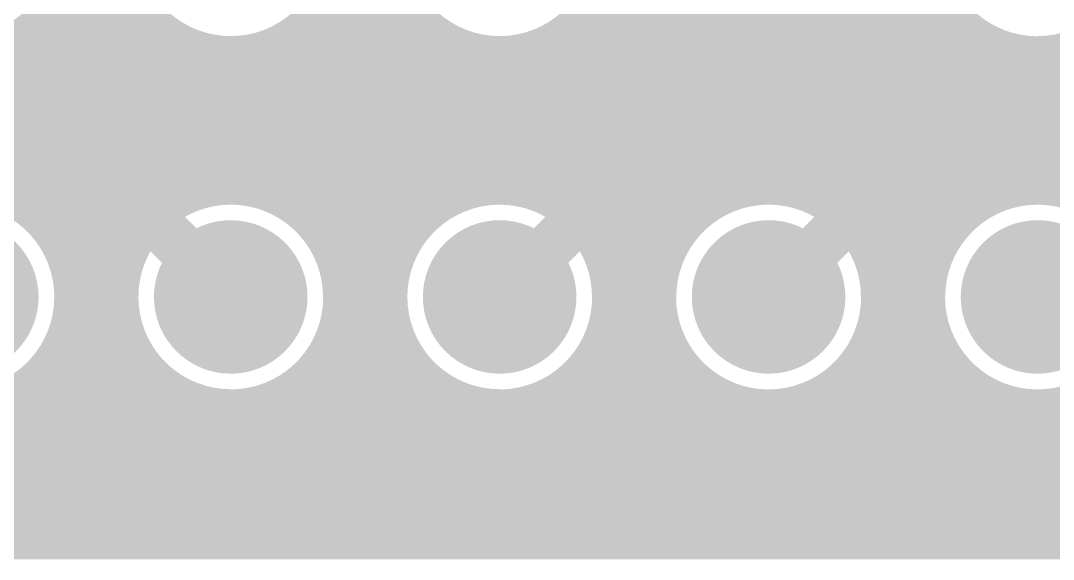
# Model space of a CAD drawing. Extents: x -5 to 208, y -5 to 206.
# Drawn here: x 116.48 to 129.92, y 121.29 to 128.3 of the extents above; entities that cross this region are included whole.
import ezdxf

# ---------------------------------------------------------------- set-up
doc = ezdxf.new("R2010")
doc.units = 0
doc.header["$MEASUREMENT"] = 0
doc.layers.get('0').update_dxf_attribs({"linetype": 'CONTINUOUS'})
for name, color, linetype in [('22-301-0_BOT', 7, 'CONTINUOUS'), ('22-301-0_DRD', 7, 'CONTINUOUS'), ('22-301-0_IN1', 1, 'CONTINUOUS'), ('22-301-0_IN2', 4, 'CONTINUOUS'), ('22-301-0_SMB', 3, 'CONTINUOUS'), ('22-301-0_SMT', 5, 'CONTINUOUS'), ('22-301-0_SST', 10, 'CONTINUOUS'), ('22-301-0_TOP', 14, 'CONTINUOUS'), ('THRUHOLE_TAP', 11, 'CONTINUOUS')]:
    doc.layers.add(name, color=color, linetype=linetype)

# ---------------------------------------------------------------- blocks, each defined once
blk = doc.blocks.new('ROUND_28')
at = {"const_width": 0.99949}
blk.add_lwpolyline([(-0.499744, 0, 1), (0.499744, 0, 1)], format="xyb", close=True, dxfattribs=at)
blk = doc.blocks.new('ROUND_80')
at = {"const_width": 0.54991}
blk.add_lwpolyline([(-0.274954, 0, 1), (0.274954, 0, 1)], format="xyb", close=True, dxfattribs=at)

msp = doc.modelspace()

# ---------------------------------------------------------------- linework, layer by layer
at = {"layer": '22-301-0_DRD', "const_width": 0.254}
for points in [[(118.57482, 125.3363), (118.57482, 124.0663)], [(119.84482, 125.3363), (118.57482, 125.3363)], [(119.84482, 125.3363), (118.57482, 124.0663)], [(119.84482, 124.0663), (118.57482, 125.3363)], [(119.84482, 124.0663), (119.84482, 125.3363)], [(122.07494, 125.3363), (122.07494, 124.0663)], [(123.34494, 125.3363), (122.07494, 125.3363)], [(123.34494, 125.3363), (122.07494, 124.0663)], [(123.34494, 124.0663), (122.07494, 125.3363)], [(123.34494, 124.0663), (123.34494, 125.3363)], [(125.57506, 125.3363), (125.57506, 124.0663)], [(126.84506, 125.3363), (125.57506, 125.3363)], [(126.84506, 125.3363), (125.57506, 124.0663)], [(126.84506, 124.0663), (125.57506, 125.3363)], [(126.84506, 124.0663), (126.84506, 125.3363)], [(129.07518, 125.3363), (129.07518, 124.0663)], [(130.34518, 125.3363), (129.07518, 125.3363)], [(130.34518, 125.3363), (129.07518, 124.0663)], [(130.34518, 124.0663), (129.07518, 125.3363)], [(118.57482, 124.0663), (119.84482, 124.0663)], [(122.07494, 124.0663), (123.34494, 124.0663)], [(125.57506, 124.0663), (126.84506, 124.0663)], [(129.07518, 124.0663), (130.34518, 124.0663)]]:
    msp.add_lwpolyline(points, dxfattribs=at)
at = {"layer": '22-301-0_IN1', "const_width": 0.254}
for points in [[(124.206, 166.37), (124.206, 121.412)], [(124.4346, 166.37), (124.4346, 121.412)], [(124.6632, 166.37), (124.6632, 121.412)], [(124.8918, 166.37), (124.8918, 124.87656)], [(125.1204, 166.37), (125.1204, 125.4633)], [(125.349, 166.37), (125.349, 125.71222)], [(125.5776, 166.37), (125.5776, 125.8697)], [(125.8062, 166.37), (125.8062, 125.96622)], [(126.0348, 166.37), (126.0348, 126.01702)], [(126.2634, 166.37), (126.2634, 126.02718)], [(126.492, 166.37), (126.492, 125.99924)], [(126.7206, 166.37), (126.7206, 125.92812)], [(126.9492, 166.37), (126.9492, 125.80366)], [(128.3208, 166.37), (128.3208, 121.412)], [(120.5484, 137.82294), (120.5484, 121.412)], [(120.777, 137.67308), (120.777, 121.412)], [(121.2342, 137.65276), (121.2342, 121.412)], [(121.0056, 137.62228), (121.0056, 121.412)], [(127.1778, 135.76808), (127.1778, 125.61062)], [(128.0922, 135.76808), (128.0922, 121.412)], [(117.1194, 135.69188), (117.1194, 121.412)], [(117.8052, 135.67664), (117.8052, 121.412)], [(127.4064, 135.63092), (127.4064, 125.27788)], [(127.8636, 135.63092), (127.8636, 121.412)], [(117.348, 135.60298), (117.348, 121.412)], [(117.5766, 135.5979), (117.5766, 121.412)], [(127.635, 135.59028), (127.635, 121.412)], [(121.4628, 128.83896), (121.4628, 125.16104)], [(123.9774, 128.89738), (123.9774, 125.10008)], [(116.8908, 128.68656), (116.8908, 125.3109)], [(118.0338, 128.67894), (118.0338, 125.31852)], [(128.5494, 128.651), (128.5494, 125.349)], [(120.3198, 128.56718), (120.3198, 125.43028)], [(116.6622, 128.3716), (116.6622, 125.6284)], [(118.2624, 128.36652), (118.2624, 125.63348)], [(121.6914, 128.44526), (121.6914, 125.55474)], [(123.7488, 128.47066), (123.7488, 125.52934)], [(118.36908, 128.27), (116.55044, 128.27)], [(121.8692, 128.27), (120.05056, 128.27)], [(120.0912, 128.30302), (120.0912, 125.69444)], [(121.92, 128.22936), (121.92, 125.7681)], [(123.5202, 128.2446), (123.5202, 125.75286)], [(128.8669, 128.27), (123.55068, 128.27)], [(128.778, 128.35128), (128.778, 125.64872)], [(116.4336, 128.18364), (116.4336, 125.81636)], [(118.491, 128.1811), (118.491, 125.8189)], [(119.8626, 128.14046), (119.8626, 125.857)], [(122.1486, 128.09474), (122.1486, 125.90526)], [(123.2916, 128.1049), (123.2916, 125.8951)], [(129.0066, 128.17094), (129.0066, 125.82906)], [(118.78056, 128.0414), (116.13896, 128.0414)], [(118.7196, 128.06426), (118.7196, 125.93574)], [(118.9482, 127.99568), (118.9482, 126.00432)], [(119.1768, 127.97028), (119.1768, 126.02972)], [(119.4054, 127.98552), (119.4054, 126.01448)], [(119.634, 128.03886), (119.634, 125.9586)], [(122.28068, 128.0414), (119.63908, 128.0414)], [(122.3772, 128.01092), (122.3772, 125.98654)], [(122.6058, 127.97282), (122.6058, 126.02464)], [(122.8344, 127.97536), (122.8344, 126.02464)], [(123.063, 128.01854), (123.063, 125.98146)], [(129.28092, 128.0414), (123.1392, 128.0414)], [(129.2352, 128.05664), (129.2352, 125.94082)], [(129.4638, 127.99314), (129.4638, 126.00686)], [(129.6924, 127.97028), (129.6924, 126.02972)], [(129.921, 127.98806), (129.921, 126.01194)], [(203.53528, 127.8128), (80.645, 127.8128)], [(203.30668, 127.5842), (80.645, 127.5842)], [(203.07808, 127.3556), (80.645, 127.3556)], [(202.84948, 127.127), (80.645, 127.127)], [(201.19594, 126.8984), (95.74276, 126.8984)], [(200.787, 126.6698), (96.1517, 126.6698)], [(193.9163, 126.4412), (96.42094, 126.4412)], [(193.9163, 126.2126), (96.61652, 126.2126)], [(118.86438, 125.984), (116.05514, 125.984)], [(122.3645, 125.984), (119.55526, 125.984)], [(125.86208, 125.984), (123.05538, 125.984)], [(129.3622, 125.984), (126.5555, 125.984)], [(118.39956, 125.7554), (116.51996, 125.7554)], [(121.89968, 125.7554), (120.01754, 125.7554)], [(125.3998, 125.7554), (123.51766, 125.7554)], [(128.89992, 125.7554), (127.01778, 125.7554)], [(118.16842, 125.5268), (116.7511, 125.5268)], [(121.66854, 125.5268), (120.25122, 125.5268)], [(125.16866, 125.5268), (123.75134, 125.5268)], [(128.66878, 125.5268), (127.24892, 125.5268)], [(118.0211, 125.2982), (116.89842, 125.2982)], [(121.52122, 125.2982), (120.396, 125.2982)], [(125.02134, 125.2982), (123.89612, 125.2982)], [(128.52146, 125.2982), (127.39624, 125.2982)], [(117.9322, 125.0696), (116.98732, 125.0696)], [(121.43232, 125.0696), (120.48744, 125.0696)], [(124.93244, 125.0696), (123.98756, 125.0696)], [(128.43256, 125.0696), (127.48514, 125.0696)], [(117.88648, 124.841), (117.03304, 124.841)], [(121.3866, 124.841), (120.53062, 124.841)], [(124.88672, 124.841), (124.03074, 124.841)], [(128.38684, 124.841), (127.53086, 124.841)], [(117.88394, 124.6124), (117.03558, 124.6124)], [(121.38406, 124.6124), (120.5357, 124.6124)], [(124.88164, 124.6124), (124.03582, 124.6124)], [(128.38176, 124.6124), (127.53594, 124.6124)], [(124.8918, 124.5235), (124.8918, 121.412)], [(117.9195, 124.3838), (117.00002, 124.3838)], [(121.41962, 124.3838), (120.50014, 124.3838)], [(124.9172, 124.3838), (124.00026, 124.3838)], [(128.41732, 124.3838), (127.50038, 124.3838)], [(121.4628, 124.23902), (121.4628, 121.412)], [(123.9774, 124.29998), (123.9774, 121.412)], [(116.8908, 124.08916), (116.8908, 121.412)], [(117.99824, 124.1552), (116.92128, 124.1552)], [(118.0338, 124.08154), (118.0338, 121.412)], [(121.49836, 124.1552), (120.4214, 124.1552)], [(124.99594, 124.1552), (123.92152, 124.1552)], [(127.4064, 124.12218), (127.4064, 121.412)], [(128.49606, 124.1552), (127.42164, 124.1552)], [(118.12778, 123.9266), (116.79174, 123.9266)], [(121.6279, 123.9266), (120.28932, 123.9266)], [(120.3198, 123.96978), (120.3198, 121.412)], [(125.12802, 123.9266), (123.78944, 123.9266)], [(125.1204, 123.93676), (125.1204, 121.412)], [(128.62814, 123.9266), (127.28956, 123.9266)], [(128.5494, 124.05106), (128.5494, 121.412)], [(121.6914, 123.84532), (121.6914, 121.412)], [(123.7488, 123.87072), (123.7488, 121.412)], [(118.33606, 123.698), (116.58346, 123.698)], [(116.6622, 123.77166), (116.6622, 121.412)], [(118.2624, 123.76658), (118.2624, 121.412)], [(121.83618, 123.698), (120.08358, 123.698)], [(120.0912, 123.70562), (120.0912, 121.412)], [(125.3363, 123.698), (123.5837, 123.698)], [(125.349, 123.68784), (125.349, 121.412)], [(128.83642, 123.698), (127.08128, 123.698)], [(127.1778, 123.78944), (127.1778, 121.412)], [(128.778, 123.75134), (128.778, 121.412)], [(116.4336, 123.5837), (116.4336, 121.412)], [(118.491, 123.58116), (118.491, 121.412)], [(119.8626, 123.54306), (119.8626, 121.412)], [(121.92, 123.63196), (121.92, 121.412)], [(123.5202, 123.6472), (123.5202, 121.412)], [(125.5776, 123.53036), (125.5776, 121.412)], [(126.9492, 123.5964), (126.9492, 121.412)], [(129.0066, 123.571), (129.0066, 121.412)], [(118.7069, 123.4694), (116.21262, 123.4694)], [(118.7196, 123.46432), (118.7196, 121.412)], [(118.9482, 123.39574), (118.9482, 121.412)], [(119.634, 123.44146), (119.634, 121.412)], [(122.20702, 123.4694), (119.7102, 123.4694)], [(122.1486, 123.4948), (122.1486, 121.412)], [(122.3772, 123.41352), (122.3772, 121.412)], [(123.063, 123.4186), (123.063, 121.412)], [(125.70714, 123.4694), (123.21032, 123.4694)], [(123.2916, 123.50496), (123.2916, 121.412)], [(125.8062, 123.43384), (125.8062, 121.412)], [(126.492, 123.40082), (126.492, 121.412)], [(129.20726, 123.4694), (126.71044, 123.4694)], [(126.7206, 123.47194), (126.7206, 121.412)], [(129.2352, 123.45924), (129.2352, 121.412)], [(129.4638, 123.3932), (129.4638, 121.412)], [(129.921, 123.38812), (129.921, 121.412)], [(119.1768, 123.37034), (119.1768, 121.412)], [(119.4054, 123.38558), (119.4054, 121.412)], [(122.6058, 123.37542), (122.6058, 121.412)], [(122.8344, 123.37542), (122.8344, 121.412)], [(126.0348, 123.38304), (126.0348, 121.412)], [(126.2634, 123.37288), (126.2634, 121.412)], [(129.6924, 123.37034), (129.6924, 121.412)], [(163.93414, 123.2408), (114.78514, 123.2408)], [(163.76904, 123.0122), (114.95024, 123.0122)], [(163.67506, 122.7836), (115.04422, 122.7836)], [(163.63442, 122.555), (115.0874, 122.555)], [(163.6395, 122.3264), (115.07978, 122.3264)], [(163.69284, 122.0978), (115.02644, 122.0978)], [(163.8046, 121.8692), (114.91722, 121.8692)], [(163.99256, 121.6406), (114.72672, 121.6406)], [(164.36594, 121.412), (114.35334, 121.412)]]:
    msp.add_lwpolyline(points, dxfattribs=at)
for points in [[(115.7097, 127.97028, 0.4142136), (117.03812, 129.2987)], [(117.8814, 129.2987, 0.4142136), (119.20982, 127.97028)], [(119.20982, 127.97028, 0.4142136), (120.53824, 129.2987)], [(121.38152, 129.2987, 0.4142136), (122.70994, 127.97028)], [(122.70994, 127.97028, 0.4142136), (124.03836, 129.2987)], [(128.37922, 129.2987, 0.4142136), (129.71018, 127.96774)], [(129.71018, 127.97028, 0.4142136), (131.0386, 129.2987)], [(117.04066, 124.7013, 0.4142136), (115.7097, 126.03226)], [(119.20982, 126.02972, 0.4142136), (117.8814, 124.7013)], [(120.53824, 124.7013, 0.4142136), (119.20982, 126.02972)], [(122.70994, 126.02972, 0.4142136), (121.38152, 124.7013)], [(124.03836, 124.7013, 0.4142136), (122.70994, 126.02972)], [(126.21006, 126.02972, 0.4142136), (124.88164, 124.7013)], [(127.53848, 124.7013, 0.4142136), (126.21006, 126.02972)], [(129.71018, 126.02972, 0.4142136), (128.38176, 124.7013)], [(131.0386, 124.7013, 0.4142136), (129.71018, 126.02972)], [(115.7097, 123.37034, 0.4142136), (117.04066, 124.7013)], [(117.8814, 124.7013, 0.4142136), (119.20982, 123.37288)], [(119.20982, 123.37034, 0.4142136), (120.54078, 124.7013)], [(121.38152, 124.7013, 0.4142136), (122.70994, 123.37288)], [(122.70994, 123.37034, 0.4142136), (124.0409, 124.7013)], [(124.8791, 124.7013, 0.4142136), (126.21006, 123.37034)], [(126.21006, 123.37034, 0.4142136), (127.54102, 124.7013)], [(128.37922, 124.7013, 0.4142136), (129.71018, 123.37034)], [(129.71018, 123.37034, 0.4142136), (131.04114, 124.7013)]]:
    msp.add_lwpolyline(points, format="xyb", dxfattribs=at)
at = {"layer": '22-301-0_IN2', "const_width": 0.254}
for points in [[(124.206, 164.2618), (124.206, 121.539)], [(124.4346, 164.2618), (124.4346, 121.539)], [(124.6632, 164.2618), (124.6632, 121.539)], [(124.8918, 164.2618), (124.8918, 124.87656)], [(125.1204, 164.2618), (125.1204, 125.4633)], [(125.349, 164.2618), (125.349, 125.71222)], [(125.5776, 164.2618), (125.5776, 125.8697)], [(125.8062, 164.2618), (125.8062, 125.96622)], [(126.0348, 164.2618), (126.0348, 126.01702)], [(126.2634, 164.2618), (126.2634, 126.02718)], [(126.492, 164.2618), (126.492, 125.99924)], [(126.7206, 164.2618), (126.7206, 125.92812)], [(126.9492, 164.2618), (126.9492, 125.80366)], [(128.3208, 164.2618), (128.3208, 121.539)], [(120.5484, 137.82294), (120.5484, 121.539)], [(120.777, 137.67308), (120.777, 121.539)], [(121.2342, 137.65276), (121.2342, 121.539)], [(121.0056, 137.62228), (121.0056, 121.539)], [(127.1778, 135.76808), (127.1778, 125.61062)], [(128.0922, 135.76808), (128.0922, 121.539)], [(117.1194, 135.69188), (117.1194, 121.539)], [(117.8052, 135.67664), (117.8052, 121.539)], [(127.4064, 135.63092), (127.4064, 125.27788)], [(127.8636, 135.63092), (127.8636, 121.539)], [(117.348, 135.60298), (117.348, 121.539)], [(117.5766, 135.5979), (117.5766, 121.539)], [(127.635, 135.59028), (127.635, 121.539)], [(121.4628, 128.83896), (121.4628, 125.16104)], [(123.9774, 128.89738), (123.9774, 125.10008)], [(116.8908, 128.68656), (116.8908, 125.3109)], [(118.0338, 128.67894), (118.0338, 125.31852)], [(128.5494, 128.651), (128.5494, 125.349)], [(120.3198, 128.56718), (120.3198, 125.43028)], [(116.6622, 128.3716), (116.6622, 125.6284)], [(118.2624, 128.36652), (118.2624, 125.63348)], [(121.6914, 128.44526), (121.6914, 125.55474)], [(123.7488, 128.47066), (123.7488, 125.52934)], [(118.31066, 128.3208), (116.60886, 128.3208)], [(120.0912, 128.30302), (120.0912, 125.69444)], [(121.81078, 128.3208), (120.10898, 128.3208)], [(121.92, 128.22936), (121.92, 125.7681)], [(123.5202, 128.2446), (123.5202, 125.75286)], [(128.80848, 128.3208), (123.6091, 128.3208)], [(128.778, 128.35128), (128.778, 125.64872)], [(118.65356, 128.0922), (116.26596, 128.0922)], [(116.4336, 128.18364), (116.4336, 125.81636)], [(118.491, 128.1811), (118.491, 125.8189)], [(122.15368, 128.0922), (119.76608, 128.0922)], [(119.8626, 128.14046), (119.8626, 125.857)], [(122.1486, 128.09474), (122.1486, 125.90526)], [(129.15392, 128.0922), (123.2662, 128.0922)], [(123.2916, 128.1049), (123.2916, 125.8951)], [(129.0066, 128.17094), (129.0066, 125.82906)], [(118.7196, 128.06426), (118.7196, 125.93574)], [(118.9482, 127.99568), (118.9482, 126.00432)], [(119.1768, 127.97028), (119.1768, 126.02972)], [(119.4054, 127.98552), (119.4054, 126.01448)], [(119.634, 128.03886), (119.634, 125.9586)], [(122.3772, 128.01092), (122.3772, 125.98654)], [(122.6058, 127.97282), (122.6058, 126.02464)], [(122.8344, 127.97536), (122.8344, 126.02464)], [(123.063, 128.01854), (123.063, 125.98146)], [(129.2352, 128.05664), (129.2352, 125.94082)], [(129.4638, 127.99314), (129.4638, 126.00686)], [(129.6924, 127.97028), (129.6924, 126.02972)], [(129.921, 127.98806), (129.921, 126.01194)], [(204.47, 127.8636), (80.8482, 127.8636)], [(204.47, 127.635), (80.8482, 127.635)], [(204.47, 127.4064), (80.8482, 127.4064)], [(204.47, 127.1778), (80.8482, 127.1778)], [(201.32802, 126.9492), (95.61068, 126.9492)], [(200.86066, 126.7206), (96.07804, 126.7206)], [(200.5711, 126.492), (96.3676, 126.492)], [(200.36282, 126.2634), (96.57588, 126.2634)], [(200.20534, 126.0348), (96.73336, 126.0348)], [(118.47068, 125.8062), (116.44884, 125.8062)], [(121.9708, 125.8062), (119.94642, 125.8062)], [(125.47092, 125.8062), (123.44654, 125.8062)], [(128.97104, 125.8062), (126.94666, 125.8062)], [(118.2116, 125.5776), (116.70792, 125.5776)], [(121.71172, 125.5776), (120.20804, 125.5776)], [(125.2093, 125.5776), (123.70816, 125.5776)], [(128.70942, 125.5776), (127.20828, 125.5776)], [(118.04904, 125.349), (116.87048, 125.349)], [(121.54916, 125.349), (120.3706, 125.349)], [(125.04928, 125.349), (123.87072, 125.349)], [(128.5494, 125.349), (127.3683, 125.349)], [(117.94744, 125.1204), (116.97208, 125.1204)], [(121.44756, 125.1204), (120.46966, 125.1204)], [(124.94768, 125.1204), (123.96978, 125.1204)], [(128.4478, 125.1204), (127.4699, 125.1204)], [(117.8941, 124.8918), (117.02542, 124.8918)], [(121.39422, 124.8918), (120.52554, 124.8918)], [(124.89434, 124.8918), (124.02566, 124.8918)], [(128.39446, 124.8918), (127.52324, 124.8918)], [(117.8814, 124.6632), (117.03812, 124.6632)], [(121.38152, 124.6632), (120.53824, 124.6632)], [(124.8791, 124.6632), (124.03836, 124.6632)], [(128.37922, 124.6632), (127.53848, 124.6632)], [(124.8918, 124.5235), (124.8918, 121.539)], [(117.9068, 124.4346), (117.01272, 124.4346)], [(121.40692, 124.4346), (120.51284, 124.4346)], [(124.90704, 124.4346), (124.01296, 124.4346)], [(128.40716, 124.4346), (127.51054, 124.4346)], [(117.97538, 124.206), (116.94414, 124.206)], [(121.4755, 124.206), (120.44426, 124.206)], [(121.4628, 124.23902), (121.4628, 121.539)], [(124.97562, 124.206), (123.94438, 124.206)], [(123.9774, 124.29998), (123.9774, 121.539)], [(128.47574, 124.206), (127.44196, 124.206)], [(116.8908, 124.08916), (116.8908, 121.539)], [(118.0338, 124.08154), (118.0338, 121.539)], [(127.4064, 124.12218), (127.4064, 121.539)], [(118.09476, 123.9774), (116.82476, 123.9774)], [(120.3198, 123.96978), (120.3198, 121.539)], [(121.59488, 123.9774), (120.32488, 123.9774)], [(125.09246, 123.9774), (123.825, 123.9774)], [(125.1204, 123.93676), (125.1204, 121.539)], [(128.59258, 123.9774), (127.32512, 123.9774)], [(128.5494, 124.05106), (128.5494, 121.539)], [(121.6914, 123.84532), (121.6914, 121.539)], [(123.7488, 123.87072), (123.7488, 121.539)], [(118.28018, 123.7488), (116.63934, 123.7488)], [(116.6622, 123.77166), (116.6622, 121.539)], [(118.2624, 123.76658), (118.2624, 121.539)], [(120.0912, 123.70562), (120.0912, 121.539)], [(121.7803, 123.7488), (120.13692, 123.7488)], [(125.28042, 123.7488), (123.63704, 123.7488)], [(125.349, 123.68784), (125.349, 121.539)], [(128.78054, 123.7488), (127.13716, 123.7488)], [(127.1778, 123.78944), (127.1778, 121.539)], [(128.778, 123.75134), (128.778, 121.539)], [(116.4336, 123.5837), (116.4336, 121.539)], [(118.491, 123.58116), (118.491, 121.539)], [(119.8626, 123.54306), (119.8626, 121.539)], [(121.92, 123.63196), (121.92, 121.539)], [(123.5202, 123.6472), (123.5202, 121.539)], [(125.5776, 123.53036), (125.5776, 121.539)], [(126.9492, 123.5964), (126.9492, 121.539)], [(129.0066, 123.571), (129.0066, 121.539)], [(118.59768, 123.5202), (116.32184, 123.5202)], [(118.7196, 123.46432), (118.7196, 121.539)], [(118.9482, 123.39574), (118.9482, 121.539)], [(119.634, 123.44146), (119.634, 121.539)], [(122.0978, 123.5202), (119.82196, 123.5202)], [(122.1486, 123.4948), (122.1486, 121.539)], [(122.3772, 123.41352), (122.3772, 121.539)], [(123.063, 123.4186), (123.063, 121.539)], [(123.2916, 123.50496), (123.2916, 121.539)], [(125.59792, 123.5202), (123.32208, 123.5202)], [(125.8062, 123.43384), (125.8062, 121.539)], [(126.492, 123.40082), (126.492, 121.539)], [(126.7206, 123.47194), (126.7206, 121.539)], [(129.09804, 123.5202), (126.81966, 123.5202)], [(129.2352, 123.45924), (129.2352, 121.539)], [(129.4638, 123.3932), (129.4638, 121.539)], [(129.921, 123.38812), (129.921, 121.539)], [(163.98494, 123.2916), (114.73434, 123.2916)], [(119.1768, 123.37034), (119.1768, 121.539)], [(119.4054, 123.38558), (119.4054, 121.539)], [(122.6058, 123.37542), (122.6058, 121.539)], [(122.8344, 123.37542), (122.8344, 121.539)], [(126.0348, 123.38304), (126.0348, 121.539)], [(126.2634, 123.37288), (126.2634, 121.539)], [(129.6924, 123.37034), (129.6924, 121.539)], [(163.79952, 123.063), (114.9223, 123.063)], [(163.6903, 122.8344), (115.02898, 122.8344)], [(163.6395, 122.6058), (115.08232, 122.6058)], [(163.63442, 122.3772), (115.08486, 122.3772)], [(163.6776, 122.1486), (115.04168, 122.1486)], [(163.77412, 121.92), (114.94516, 121.92)], [(163.94176, 121.6914), (114.77752, 121.6914)], [(164.1221, 121.539), (114.59972, 121.539)]]:
    msp.add_lwpolyline(points, dxfattribs=at)
for points in [[(115.7097, 127.97028, 0.4142136), (117.03812, 129.2987)], [(117.8814, 129.2987, 0.4142136), (119.20982, 127.97028)], [(119.20982, 127.97028, 0.4142136), (120.53824, 129.2987)], [(121.38152, 129.2987, 0.4142136), (122.70994, 127.97028)], [(122.70994, 127.97028, 0.4142136), (124.03836, 129.2987)], [(128.37922, 129.2987, 0.4142136), (129.71018, 127.96774)], [(129.71018, 127.97028, 0.4142136), (131.0386, 129.2987)], [(117.04066, 124.7013, 0.4142136), (115.7097, 126.03226)], [(119.20982, 126.02972, 0.4142136), (117.8814, 124.7013)], [(120.53824, 124.7013, 0.4142136), (119.20982, 126.02972)], [(122.70994, 126.02972, 0.4142136), (121.38152, 124.7013)], [(124.03836, 124.7013, 0.4142136), (122.70994, 126.02972)], [(126.21006, 126.02972, 0.4142136), (124.88164, 124.7013)], [(127.53848, 124.7013, 0.4142136), (126.21006, 126.02972)], [(129.71018, 126.02972, 0.4142136), (128.38176, 124.7013)], [(131.0386, 124.7013, 0.4142136), (129.71018, 126.02972)], [(115.7097, 123.37034, 0.4142136), (117.04066, 124.7013)], [(117.8814, 124.7013, 0.4142136), (119.20982, 123.37288)], [(119.20982, 123.37034, 0.4142136), (120.54078, 124.7013)], [(121.38152, 124.7013, 0.4142136), (122.70994, 123.37288)], [(122.70994, 123.37034, 0.4142136), (124.0409, 124.7013)], [(124.8791, 124.7013, 0.4142136), (126.21006, 123.37034)], [(126.21006, 123.37034, 0.4142136), (127.54102, 124.7013)], [(128.37922, 124.7013, 0.4142136), (129.71018, 123.37034)], [(129.71018, 123.37034, 0.4142136), (131.04114, 124.7013)]]:
    msp.add_lwpolyline(points, format="xyb", dxfattribs=at)
at = {"layer": '22-301-0_SST', "const_width": 0.1524}
for points in [[(127.40894, 130.88874), (127.8001, 130.88874), (127.8001, 127.70866), (124.62002, 127.70866), (124.62002, 130.88874), (127.25908, 130.88874), (127.40894, 130.88874), (127.40894, 131.8006), (127.40894, 131.93014), (127.40894, 132.21716), (127.40894, 133.88594), (127.40386, 133.92912), (127.25908, 134.0358), (121.66092, 134.0358), (121.66092, 133.93166)], [(114.11966, 130.88874), (114.11966, 127.70866), (117.29974, 127.70866), (117.29974, 130.88874), (114.11966, 130.88874)], [(117.61978, 130.88874), (117.61978, 127.70866), (120.79986, 127.70866), (120.79986, 130.88874), (117.61978, 130.88874)], [(121.51106, 130.88874), (121.1199, 130.88874), (121.1199, 127.70866), (124.29998, 127.70866), (124.29998, 130.88874)], [(128.12014, 130.88874), (128.12014, 127.70866), (131.30022, 127.70866), (131.30022, 130.88874), (128.12014, 130.88874)], [(117.29974, 123.11126), (117.29974, 126.29134), (114.11966, 126.29134), (114.11966, 123.11126), (117.29974, 123.11126)], [(117.61978, 126.29134), (117.61978, 123.11126), (120.79986, 123.11126), (120.79986, 126.29134), (117.61978, 126.29134)], [(121.1199, 126.29134), (121.1199, 123.11126), (124.29998, 123.11126), (124.29998, 126.29134), (121.1199, 126.29134)], [(124.62002, 126.29134), (124.62002, 123.11126), (127.8001, 123.11126), (127.8001, 126.29134), (124.62002, 126.29134)], [(128.12014, 126.29134), (128.12014, 123.11126), (131.30022, 123.11126), (131.30022, 126.29134), (128.12014, 126.29134)], [(129.5908, 124.58192), (129.82702, 124.58192), (129.82702, 124.81814), (129.5908, 124.81814), (129.39268, 125.0188), (129.39268, 124.3838), (129.5908, 124.58192), (129.5908, 124.81814)], [(129.82702, 124.81814), (130.02768, 125.0188), (130.02768, 124.3838), (129.82702, 124.58192)], [(118.89232, 125.0188), (119.09298, 124.81814), (119.09298, 124.58192), (118.89232, 124.3838), (118.89232, 125.0188), (119.52732, 125.0188), (119.32666, 124.81814), (119.32666, 124.58192), (119.09298, 124.58192)], [(119.32666, 124.58192), (119.52732, 124.3838), (119.52732, 125.0188)], [(122.39244, 125.0188), (122.5931, 124.81814), (122.5931, 124.58192), (122.39244, 124.3838), (122.39244, 125.0188), (123.02744, 125.0188), (122.82678, 124.81814), (122.82678, 124.58192), (122.5931, 124.58192)], [(122.82678, 124.58192), (123.02744, 124.3838), (123.02744, 125.0188)], [(125.89256, 125.0188), (126.09068, 124.81814), (126.09068, 124.58192), (125.89256, 124.3838), (125.89256, 125.0188), (126.52756, 125.0188), (126.3269, 124.81814), (126.3269, 124.58192), (126.09068, 124.58192)], [(126.3269, 124.58192), (126.52756, 124.3838), (126.52756, 125.0188)], [(130.02768, 125.0188), (129.39268, 125.0188)], [(119.09298, 124.81814), (119.32666, 124.81814)], [(122.5931, 124.81814), (122.82678, 124.81814)], [(126.09068, 124.81814), (126.3269, 124.81814)], [(119.52732, 124.3838), (118.89232, 124.3838)], [(123.02744, 124.3838), (122.39244, 124.3838)], [(126.52756, 124.3838), (125.89256, 124.3838)], [(130.02768, 124.3838), (129.39268, 124.3838)], [(110.109, 121.7295), (138.80846, 121.7295)]]:
    msp.add_lwpolyline(points, dxfattribs=at)
at = {"layer": '22-301-0_TOP', "const_width": 0.635}
for points in [[(127.635, 143.1798), (127.4318, 143.383), (124.587, 143.383), (124.46, 143.256), (124.46, 126.44882), (122.70994, 124.7013)], [(132.08, 143.1798), (132.0038, 143.1798), (129.794, 140.97), (129.794, 133.604), (128.016, 131.826), (128.016, 126.50724), (126.21006, 124.7013)], [(104.4702, 139.065), (104.4702, 136.1948), (105.537, 135.128), (113.411, 135.128), (117.475, 131.064), (117.475, 126.43612), (119.20982, 124.7013)], [(142.875, 136.7536), (141.5796, 136.7536), (135.001, 130.175), (135.001, 128.016), (133.731, 126.746), (131.75488, 126.746), (129.71018, 124.7013)]]:
    msp.add_lwpolyline(points, dxfattribs=at)

# ---------------------------------------------------------------- block references
at = {"layer": '22-301-0_BOT'}
for p in [(115.7097, 124.7013), (119.20982, 124.7013), (122.70994, 124.7013), (126.21006, 124.7013), (129.71018, 124.7013)]:
    msp.add_blockref('ROUND_28', p, dxfattribs=at)
at = {"layer": '22-301-0_IN1'}
for p in [(115.7097, 124.7013), (119.20982, 124.7013), (122.70994, 124.7013), (126.21006, 124.7013), (129.71018, 124.7013)]:
    msp.add_blockref('ROUND_28', p, dxfattribs=at)
at = {"layer": '22-301-0_IN2'}
for p in [(115.7097, 124.7013), (119.20982, 124.7013), (122.70994, 124.7013), (126.21006, 124.7013), (129.71018, 124.7013)]:
    msp.add_blockref('ROUND_28', p, dxfattribs=at)
at = {"layer": '22-301-0_SMB'}
for p in [(115.7097, 124.7013), (119.20982, 124.7013), (122.70994, 124.7013), (126.21006, 124.7013), (129.71018, 124.7013)]:
    msp.add_blockref('ROUND_28', p, dxfattribs=at)
at = {"layer": '22-301-0_SMT'}
for p in [(115.7097, 124.7013), (119.20982, 124.7013), (122.70994, 124.7013), (126.21006, 124.7013), (129.71018, 124.7013)]:
    msp.add_blockref('ROUND_28', p, dxfattribs=at)
at = {"layer": '22-301-0_TOP'}
for p in [(115.7097, 124.7013), (119.20982, 124.7013), (122.70994, 124.7013), (126.21006, 124.7013), (129.71018, 124.7013)]:
    msp.add_blockref('ROUND_28', p, dxfattribs=at)
at = {"layer": 'THRUHOLE_TAP'}
for p in [(119.20982, 124.7013), (122.70994, 124.7013), (126.21006, 124.7013), (129.71018, 124.7013)]:
    msp.add_blockref('ROUND_80', p, dxfattribs=at)

doc.saveas('drawing.dxf')
